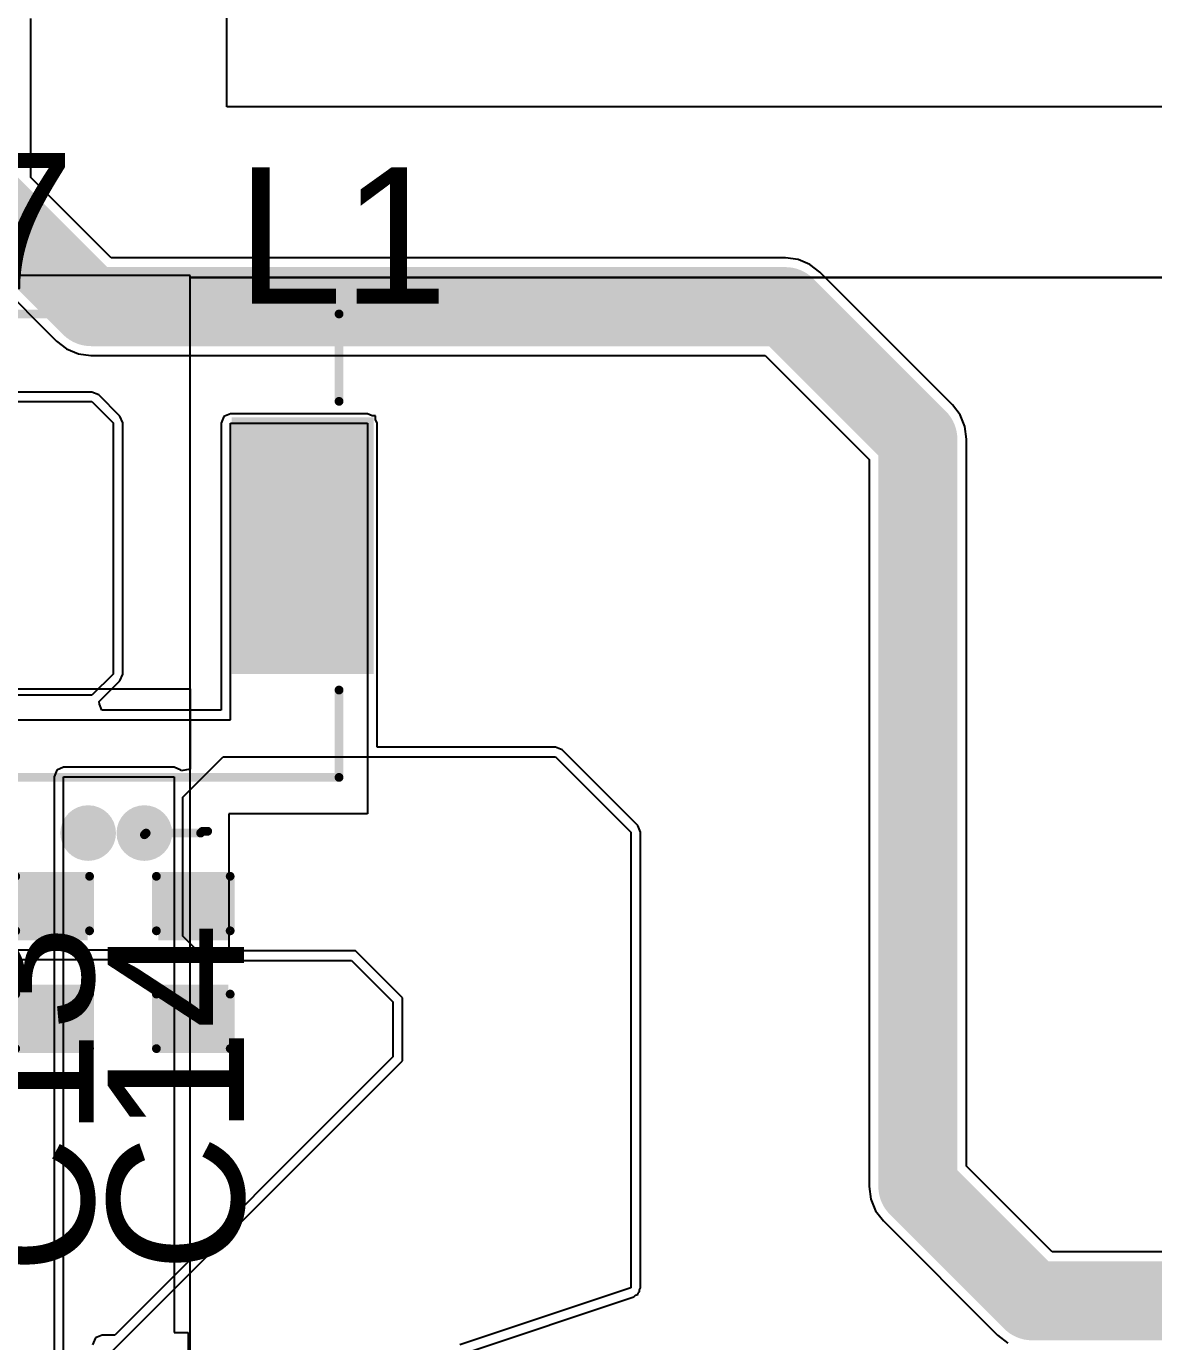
# Model space of a CAD drawing. Header units: millimetres. Extents: x -23 to 83, y -38 to 11.
# Drawn here: x 2.13 to 18.42, y -25.36 to -6.36 of the extents above; entities that cross this region are included whole.
import ezdxf

# ---------------------------------------------------------------- set-up
doc = ezdxf.new("R2010")
doc.units = ezdxf.units.MM
for name, color, linetype in [('BottomLayer', 5, 'Continuous'), ('BottomSolder', 6, 'Continuous'), ('TopLayer', 1, 'Continuous'), ('TopOverlay', 2, 'Continuous'), ('TopPaste', 8, 'Continuous'), ('TopSolder', 216, 'Continuous'), ('ViaHoleLayer', 16, 'Continuous')]:
    doc.layers.add(name, color=color, linetype=linetype)
doc.styles.add('Arial', font='', dxfattribs={"height": 0.2})
doc.styles.get('Arial').set_extended_font_data('Arial')

# ---------------------------------------------------------------- blocks, each defined once
blk = doc.blocks.new('HA72L_06301R5LFTR_7')
at = {"layer": 'TopLayer'}
for points in [[(-3.7, 1.75), (-1.85, 1.75), (-1.85, -1.75), (-3.7, -1.75)], [(1.85, 1.75), (3.7, 1.75), (3.7, -1.75), (1.85, -1.75)]]:
    blk.add_hatch(color=1, dxfattribs=at).paths.add_polyline_path(points)
at = {"layer": 'TopPaste'}
for points in [[(-3.7, 1.75), (-1.85, 1.75), (-1.85, -1.75), (-3.7, -1.75)], [(1.85, 1.75), (3.7, 1.75), (3.7, -1.75), (1.85, -1.75)]]:
    blk.add_hatch(color=8, dxfattribs=at).paths.add_polyline_path(points)
at = {"layer": 'TopSolder'}
for points in [[(-3.802, 1.852), (-1.748, 1.852), (-1.748, -1.852), (-3.802, -1.852)], [(1.748, 1.852), (3.802, 1.852), (3.802, -1.852), (1.748, -1.852)]]:
    blk.add_hatch(color=216, dxfattribs=at).paths.add_polyline_path(points)
at = {"layer": 'TopOverlay', "const_width": 0.127}
for points in [[(-3.3, 2.085), (-3.3, 3.347)], [(-3.3, 3.347), (3.3, 3.347)], [(3.3, 2.085), (3.3, 3.347)], [(-3.3, -3.347), (-3.3, -2.085)], [(3.3, -3.347), (3.3, -2.085)], [(-3.3, -3.347), (3.3, -3.347)]]:
    blk.add_lwpolyline(points, dxfattribs=at)
at = {"layer": 'TopOverlay', "const_width": 0.0635}
for points in [[(-3.332, 3.347, 1), (-3.268, 3.347, 1)], [(-3.332, 3.347, 1), (-3.268, 3.347, 1)], [(3.268, 3.347, 1), (3.332, 3.347, 1)], [(3.268, 3.347, 1), (3.332, 3.347, 1)], [(-3.332, 2.085, 1), (-3.268, 2.085, 1)], [(3.268, 2.085, 1), (3.332, 2.085, 1)], [(-3.332, -2.085, 1), (-3.268, -2.085, 1)], [(3.268, -2.085, 1), (3.332, -2.085, 1)], [(-3.332, -3.347, 1), (-3.268, -3.347, 1)], [(-3.332, -3.347, 1), (-3.268, -3.347, 1)], [(3.268, -3.347, 1), (3.332, -3.347, 1)], [(3.268, -3.347, 1), (3.332, -3.347, 1)]]:
    blk.add_lwpolyline(points, format="xyb", close=True, dxfattribs=at)
blk = doc.blocks.new('C___0603_24')
at = {"layer": 'TopLayer'}
for points in [[(-0.381, 0.445), (-0.381, -0.445), (-1.143, -0.445), (-1.143, 0.445)], [(1.143, 0.445), (1.143, -0.445), (0.381, -0.445), (0.381, 0.445)]]:
    blk.add_hatch(color=1, dxfattribs=at).paths.add_polyline_path(points)
at = {"layer": 'TopPaste'}
for points in [[(-0.381, 0.445), (-0.381, -0.445), (-1.143, -0.445), (-1.143, 0.445)], [(1.143, 0.445), (1.143, -0.445), (0.381, -0.445), (0.381, 0.445)]]:
    blk.add_hatch(color=8, dxfattribs=at).paths.add_polyline_path(points)
at = {"layer": 'TopSolder'}
for points in [[(-0.321, 0.504), (-0.321, -0.504), (-1.203, -0.504), (-1.203, 0.504)], [(1.203, 0.504), (1.203, -0.504), (0.321, -0.504), (0.321, 0.504)]]:
    blk.add_hatch(color=216, dxfattribs=at).paths.add_polyline_path(points)
at = {"layer": 'TopOverlay', "const_width": 0.127}
for points in [[(-1.245, 0.533), (-0.457, 0.533)], [(-1.245, 0.533), (-1.245, -0.533)], [(0.457, 0.533), (1.245, 0.533)], [(1.245, 0.533), (1.245, -0.533)], [(-1.245, -0.533), (-0.457, -0.533)], [(0.457, -0.533), (1.245, -0.533)]]:
    blk.add_lwpolyline(points, dxfattribs=at)
at = {"layer": 'TopOverlay', "const_width": 0.0635}
for points in [[(-1.276, 0.533, 1), (-1.213, 0.533, 1)], [(-1.276, 0.533, 1), (-1.213, 0.533, 1)], [(-0.489, 0.533, 1), (-0.425, 0.533, 1)], [(0.425, 0.533, 1), (0.489, 0.533, 1)], [(1.213, 0.533, 1), (1.276, 0.533, 1)], [(1.213, 0.533, 1), (1.276, 0.533, 1)], [(-1.276, -0.533, 1), (-1.213, -0.533, 1)], [(-1.276, -0.533, 1), (-1.213, -0.533, 1)], [(-0.489, -0.533, 1), (-0.425, -0.533, 1)], [(0.425, -0.533, 1), (0.489, -0.533, 1)], [(1.213, -0.533, 1), (1.276, -0.533, 1)], [(1.213, -0.533, 1), (1.276, -0.533, 1)]]:
    blk.add_lwpolyline(points, format="xyb", close=True, dxfattribs=at)
blk = doc.blocks.new('C___0603_25')
at = {"layer": 'TopLayer'}
for points in [[(-0.381, 0.445), (-0.381, -0.445), (-1.143, -0.445), (-1.143, 0.445)], [(1.143, 0.445), (1.143, -0.445), (0.381, -0.445), (0.381, 0.445)]]:
    blk.add_hatch(color=1, dxfattribs=at).paths.add_polyline_path(points)
at = {"layer": 'TopPaste'}
for points in [[(-0.381, 0.445), (-0.381, -0.445), (-1.143, -0.445), (-1.143, 0.445)], [(1.143, 0.445), (1.143, -0.445), (0.381, -0.445), (0.381, 0.445)]]:
    blk.add_hatch(color=8, dxfattribs=at).paths.add_polyline_path(points)
at = {"layer": 'TopSolder'}
for points in [[(-0.321, 0.504), (-0.321, -0.504), (-1.203, -0.504), (-1.203, 0.504)], [(1.203, 0.504), (1.203, -0.504), (0.321, -0.504), (0.321, 0.504)]]:
    blk.add_hatch(color=216, dxfattribs=at).paths.add_polyline_path(points)
at = {"layer": 'TopOverlay', "const_width": 0.127}
for points in [[(-1.245, 0.533), (-1.245, -0.533)], [(-1.245, 0.533), (-0.457, 0.533)], [(0.457, 0.533), (1.245, 0.533)], [(1.245, 0.533), (1.245, -0.533)], [(-1.245, -0.533), (-0.457, -0.533)], [(0.457, -0.533), (1.245, -0.533)]]:
    blk.add_lwpolyline(points, dxfattribs=at)
at = {"layer": 'TopOverlay', "const_width": 0.0635}
for points in [[(-1.276, 0.533, 1), (-1.213, 0.533, 1)], [(-1.276, 0.533, 1), (-1.213, 0.533, 1)], [(-0.489, 0.533, 1), (-0.425, 0.533, 1)], [(0.425, 0.533, 1), (0.489, 0.533, 1)], [(1.213, 0.533, 1), (1.276, 0.533, 1)], [(1.213, 0.533, 1), (1.276, 0.533, 1)], [(-1.276, -0.533, 1), (-1.213, -0.533, 1)], [(-1.276, -0.533, 1), (-1.213, -0.533, 1)], [(-0.489, -0.533, 1), (-0.425, -0.533, 1)], [(0.425, -0.533, 1), (0.489, -0.533, 1)], [(1.213, -0.533, 1), (1.276, -0.533, 1)], [(1.213, -0.533, 1), (1.276, -0.533, 1)]]:
    blk.add_lwpolyline(points, format="xyb", close=True, dxfattribs=at)

msp = doc.modelspace()

# ---------------------------------------------------------------- hatches: boundary and pattern name
at = {"layer": 'BottomLayer'}
h = msp.add_hatch(color=5, dxfattribs=at)
edge = h.paths.add_edge_path()
edge.add_arc((3.023, -18.009), 0.3, 0, 360)
h = msp.add_hatch(color=5, dxfattribs=at)
edge = h.paths.add_edge_path()
edge.add_arc((3.835, -18.009), 0.3, 0, 360)
at = {"layer": 'BottomSolder'}
h = msp.add_hatch(color=6, dxfattribs=at)
edge = h.paths.add_edge_path()
edge.add_arc((3.023, -18.009), 0.402, 0, 360)
h = msp.add_hatch(color=6, dxfattribs=at)
edge = h.paths.add_edge_path()
edge.add_arc((3.835, -18.009), 0.402, 0, 360)
at = {"layer": 'TopLayer'}
h = msp.add_hatch(color=1, dxfattribs=at)
edge = h.paths.add_edge_path()
edge.add_arc((3.023, -18.009), 0.3, 0, 360)
h = msp.add_hatch(color=1, dxfattribs=at)
edge = h.paths.add_edge_path()
edge.add_arc((3.835, -18.009), 0.3, 0, 360)
at = {"layer": 'TopSolder'}
h = msp.add_hatch(color=216, dxfattribs=at)
edge = h.paths.add_edge_path()
edge.add_arc((3.023, -18.009), 0.402, 0, 360)
h = msp.add_hatch(color=216, dxfattribs=at)
edge = h.paths.add_edge_path()
edge.add_arc((3.835, -18.009), 0.402, 0, 360)
at = {"layer": 'ViaHoleLayer'}
h = msp.add_hatch(color=16, dxfattribs=at)
edge = h.paths.add_edge_path()
edge.add_arc((3.023, -18.009), 0.15, 0, 360)
h = msp.add_hatch(color=16, dxfattribs=at)
edge = h.paths.add_edge_path()
edge.add_arc((3.835, -18.009), 0.15, 0, 360)

# ---------------------------------------------------------------- linework, layer by layer
at = {"layer": 'BottomLayer'}
for p, q in [((4.496, -9.957), (-0.491, -9.957)), ((4.496, -9.957), (-0.491, -9.957)), ((4.496, -15.926), (4.496, -9.957)), ((4.496, -9.982), (4.496, -9.957)), ((4.496, -27.203), (4.496, -9.982)), ((4.496, -9.982), (24.968, -9.982)), ((22.474, -9.982), (4.496, -9.982)), ((-2.746, -15.926), (4.496, -15.926)), ((1.838, -15.926), (4.496, -15.926)), ((4.496, -15.926), (4.496, -17.084)), ((2.57, -17.099), (2.53, -17.196)), ((2.667, -17.058), (2.57, -17.099)), ((4.267, -17.058), (2.667, -17.058)), ((4.364, -17.099), (4.267, -17.058)), ((4.369, -17.109), (4.364, -17.099)), ((4.496, -17.084), (4.369, -17.109)), ((2.53, -17.196), (2.53, -29.351)), ((2.667, -29.351), (2.667, -17.196)), ((2.667, -17.196), (4.267, -17.196)), ((4.267, -17.196), (4.267, -25.222)), ((4.267, -25.222), (4.47, -25.222)), ((4.47, -25.222), (4.47, -27.203))]:
    msp.add_line(p, q, dxfattribs=at)
at = {"layer": 'TopLayer'}
for p, q in [((5.026, -7.521), (5.026, 2.893)), ((2.196, -8.54), (2.196, -6.243)), ((19.196, -7.521), (5.026, -7.521)), ((3.356, -9.7), (2.196, -8.54)), ((0.993, -9.33), (2.566, -10.903)), ((13.097, -9.7), (3.356, -9.7)), ((13.28, -9.724), (13.097, -9.7)), ((13.45, -9.795), (13.28, -9.724)), ((13.595, -9.907), (13.45, -9.795)), ((15.51, -11.821), (13.595, -9.907)), ((2.566, -10.903), (2.712, -11.015)), ((2.712, -11.015), (2.882, -11.085)), ((2.882, -11.085), (3.064, -11.109)), ((3.064, -11.109), (12.805, -11.109)), ((12.805, -11.109), (14.307, -12.611)), ((3.078, -11.639), (-1.694, -11.639)), ((-1.694, -11.777), (3.078, -11.777)), ((3.176, -11.68), (3.078, -11.639)), ((3.078, -11.639), (3.078, -11.639)), ((3.078, -11.777), (3.384, -12.083)), ((3.482, -11.986), (3.176, -11.68)), ((5.08, -11.953), (4.983, -11.993)), ((7.061, -11.953), (5.08, -11.953)), ((7.129, -11.981), (7.061, -11.953)), ((15.622, -11.967), (15.51, -11.821)), ((15.692, -12.137), (15.622, -11.967)), ((3.384, -12.083), (3.384, -15.713)), ((3.522, -12.083), (3.482, -11.986)), ((3.522, -15.713), (3.522, -12.083)), ((3.522, -12.083), (3.522, -12.083)), ((4.983, -11.993), (4.943, -12.09)), ((4.943, -12.09), (4.943, -16.235)), ((5.08, -16.372), (5.08, -12.09)), ((5.08, -12.09), (7.061, -12.09)), ((7.061, -12.09), (7.061, -17.729)), ((7.175, -11.981), (7.129, -11.981)), ((7.175, -12.033), (7.175, -11.981)), ((7.199, -12.09), (7.175, -12.033)), ((7.199, -16.769), (7.199, -12.09)), ((15.716, -12.319), (15.692, -12.137)), ((15.716, -22.822), (15.716, -12.319)), ((14.307, -12.611), (14.307, -23.114)), ((3.384, -15.713), (3.078, -16.019)), ((3.482, -15.81), (3.522, -15.713)), ((3.522, -15.713), (3.522, -15.713)), ((3.184, -16.108), (3.482, -15.81)), ((3.078, -16.019), (-1.694, -16.019)), ((3.187, -16.146), (3.184, -16.108)), ((3.22, -16.235), (3.187, -16.146)), ((4.943, -16.235), (3.22, -16.235)), ((-2.183, -16.372), (5.08, -16.372)), ((4.389, -17.489), (4.972, -16.906)), ((4.972, -16.906), (9.776, -16.906)), ((9.776, -16.769), (7.199, -16.769)), ((9.873, -16.809), (9.776, -16.769)), ((9.776, -16.769), (9.776, -16.769)), ((9.776, -16.906), (10.866, -17.997)), ((10.963, -17.9), (9.873, -16.809)), ((4.389, -19.499), (4.389, -17.489)), ((7.061, -17.729), (5.055, -17.729)), ((5.055, -17.729), (5.055, -19.7)), ((10.866, -17.997), (10.866, -24.576)), ((11.004, -17.997), (10.963, -17.9)), ((10.963, -17.9), (10.963, -17.9)), ((11.004, -24.576), (11.004, -17.997)), ((4.601, -19.71), (4.389, -19.499)), ((5.055, -19.7), (-3.053, -19.7)), ((6.887, -19.71), (4.601, -19.71)), ((7.564, -20.388), (6.887, -19.71)), ((-3.053, -19.837), (4.574, -19.837)), ((4.574, -19.837), (4.601, -19.848)), ((4.601, -19.848), (4.601, -19.848)), ((4.601, -19.848), (6.83, -19.848)), ((6.83, -19.848), (7.427, -20.445)), ((7.427, -20.445), (7.427, -21.242)), ((7.564, -21.299), (7.564, -20.388)), ((7.427, -21.242), (3.407, -25.262)), ((3.373, -25.49), (7.564, -21.299)), ((16.954, -24.06), (15.716, -22.822)), ((14.307, -23.114), (14.331, -23.296)), ((14.331, -23.296), (14.401, -23.466)), ((14.401, -23.466), (14.513, -23.612)), ((14.513, -23.612), (16.164, -25.263)), ((27.28, -24.06), (16.954, -24.06)), ((10.866, -24.576), (8.395, -25.399)), ((10.91, -24.706), (10.934, -24.685)), ((10.934, -24.685), (10.963, -24.673)), ((10.963, -24.673), (10.972, -24.652)), ((10.972, -24.652), (10.989, -24.637)), ((10.989, -24.637), (10.991, -24.605)), ((10.991, -24.605), (11.004, -24.576)), ((8.469, -25.52), (10.91, -24.706)), ((3.226, -25.262), (3.129, -25.302)), ((3.407, -25.262), (3.226, -25.262)), ((16.164, -25.263), (16.31, -25.375)), ((3.129, -25.302), (3.088, -25.399))]:
    msp.add_line(p, q, dxfattribs=at)
for points, const_width in [([(1.491, -8.832), (3.064, -10.405)], 1.143), ([(3.064, -10.405), (13.097, -10.405)], 1.143), ([(13.097, -10.405), (15.011, -12.319)], 1.143), ([(15.011, -23.114), (15.011, -12.319)], 1.143), ([(3.835, -18.034), (3.861, -18.009)], 0.127), ([(3.861, -18.009), (4.648, -18.009)], 0.127), ([(4.648, -18.009), (4.674, -17.983)], 0.127), ([(4.674, -17.983), (4.75, -17.983)], 0.127), ([(15.011, -23.114), (16.662, -24.765)], 1.143), ([(16.662, -24.765), (27.28, -24.765)], 1.143)]:
    msp.add_lwpolyline(points, dxfattribs=dict(at, const_width=const_width))
for points, const_width in [([(2.779, -10.405, 1), (3.35, -10.405, 1)], 0.571), ([(2.779, -10.405, 1), (3.35, -10.405, 1)], 0.571), ([(12.812, -10.405, 1), (13.383, -10.405, 1)], 0.571), ([(12.812, -10.405, 1), (13.383, -10.405, 1)], 0.571), ([(14.726, -12.319, 1), (15.297, -12.319, 1)], 0.571), ([(14.726, -12.319, 1), (15.297, -12.319, 1)], 0.571), ([(3.804, -18.034, 1), (3.867, -18.034, 1)], 0.0635), ([(3.829, -18.009, 1), (3.893, -18.009, 1)], 0.0635), ([(3.829, -18.009, 1), (3.893, -18.009, 1)], 0.0635), ([(4.616, -18.009, 1), (4.68, -18.009, 1)], 0.0635), ([(4.616, -18.009, 1), (4.68, -18.009, 1)], 0.0635), ([(4.642, -17.983, 1), (4.705, -17.983, 1)], 0.0635), ([(4.642, -17.983, 1), (4.705, -17.983, 1)], 0.0635), ([(4.718, -17.983, 1), (4.782, -17.983, 1)], 0.0635), ([(14.726, -23.114, 1), (15.297, -23.114, 1)], 0.571), ([(14.726, -23.114, 1), (15.297, -23.114, 1)], 0.571), ([(16.377, -24.765, 1), (16.948, -24.765, 1)], 0.571), ([(16.377, -24.765, 1), (16.948, -24.765, 1)], 0.571)]:
    msp.add_lwpolyline(points, format="xyb", close=True, dxfattribs=dict(at, const_width=const_width))

# ---------------------------------------------------------------- block references
msp.add_blockref('HA72L_06301R5LFTR_7', (3.348, -13.858))
at = {"rotation": 90}
for name, p in [('C___0603_24', (2.51, -19.878)), ('C___0603_25', (4.542, -19.878))]:
    msp.add_blockref(name, p, dxfattribs=at)

# ---------------------------------------------------------------- texts
at = {"layer": 'TopOverlay', "style": 'Arial'}
for s, height, p in [('C17', 1.9685, (-2.217, -10.155)), ('L1', 1.968, (5.165, -10.361))]:
    msp.add_text(s, height=height, dxfattribs=at).set_placement(p)
for s, p in [('C13', (3.103, -24.382)), ('C14', (5.273, -24.354))]:
    msp.add_text(s, height=1.9685, rotation=90, dxfattribs=at).set_placement(p)

doc.saveas('drawing.dxf')
